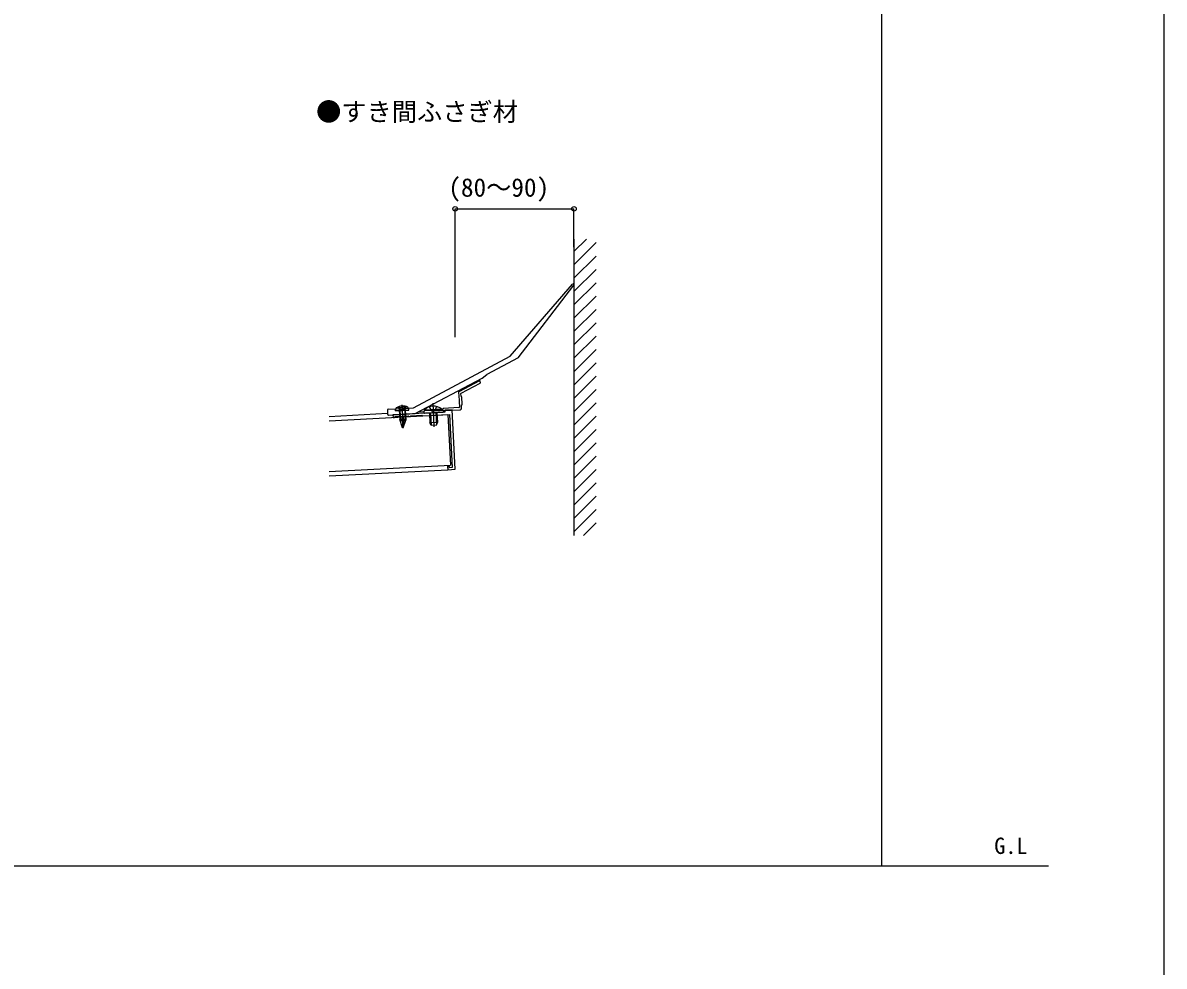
# Model space of a CAD drawing. Units: millimetres, scale not verified. Extents: x -8750 to 8750, y -12999 to 12940.
# Drawn here: x 1063 to 8750, y -199 to 6151 of the extents above; entities that cross this region are included whole.
import ezdxf
from ezdxf.enums import TextEntityAlignment as Align

# ---------------------------------------------------------------- set-up
doc = ezdxf.new("R2010")
doc.units = ezdxf.units.MM
doc.header["$LTSCALE"] = 70
for name, color, linetype in [('0-2_USER1', 3, 'Continuous'), ('0-3_YKK_11', 7, 'Continuous'), ('0-4_YKK_12', 2, 'Continuous'), ('0-5_YKK_13', 4, 'Continuous'), ('0-7_YKK_D', 6, 'Continuous'), ('0-8_YKK_ZWAK', 7, 'Continuous'), ('0-9_YSS_K', 3, 'Continuous')]:
    doc.layers.add(name, color=color, linetype=linetype)
doc.styles.add('ＭＳ ゴシック', font='')
doc.styles.get('ＭＳ ゴシック').set_extended_font_data('MS Gothic')

msp = doc.modelspace()

# ---------------------------------------------------------------- linework, layer by layer
at = {"layer": '0-3_YKK_11'}
for p, q in [((4139.5, 3741.2), (3999.21, 3666.61)), ((4014.69, 3657.85), (4142.83, 3725.99)), ((4144.42, 3728.79), (4143.9, 3738.71)), ((3997.62, 3663.8), (4000.42, 3610.37)), ((4014, 3637.78), (4013.1, 3655.04)), ((4018.4, 3632.64), (4014.99, 3635.71)), ((4021.88, 3583.11), (4019.39, 3630.56)), ((3884.46, 3544.63), (3766.86, 3538.46)), ((3894.33, 3554.28), (3886.53, 3545.62)), ((3893.52, 3530.96), (3901.32, 3539.62)), ((4000.02, 3560.7), (3896.4, 3555.27)), ((3903.39, 3540.61), (4008.79, 3546.14)), ((4000.9, 3601.22), (4002.86, 3563.85)), ((4018.26, 3556.65), (4017.27, 3575.38)), ((4018.04, 3577.54), (4021.11, 3580.95)), ((3764.02, 3535.31), (3764.5, 3526.32)), ((3767.65, 3523.49), (3891.45, 3529.97))]:
    msp.add_line(p, q, dxfattribs=at)
msp.add_lwpolyline([(3974.89, 3145.81), (3953.95, 3545.26), (3904.02, 3542.65), (3904.65, 3530.66), (3555.13, 3512.35), (3556.07, 3494.37), (3565.06, 3494.84), (3567.9, 3497.99), (3570.74, 3501.15), (3657.62, 3505.7), (3660.77, 3502.86), (3663.92, 3500.02), (3669.92, 3500.34), (3672.76, 3503.49), (3675.59, 3506.64), (3749.49, 3510.52), (3755.8, 3504.84), (3935.55, 3514.26), (3954.29, 3156.75), (3936.31, 3155.81), (3935.89, 3163.8), (3923.91, 3163.17), (3924.96, 3143.2)], close=True, dxfattribs=at)
for centre, radius, start, end in [((4140.9, 3738.55), 3, 3, 118), ((4141.42, 3728.63), 3, 298, 3), ((4000.62, 3663.96), 3, 118, 183), ((4016.1, 3655.2), 3, 118, 183), ((4017, 3637.93), 3, 183, 228), ((4016.39, 3630.41), 3, 3, 48), ((3767.02, 3535.47), 3, 93, 183), ((3884.3, 3547.62), 3, 273, 318), ((3896.56, 3552.27), 3, 93, 138), ((3903.55, 3537.62), 3, 93, 138), ((3999.86, 3563.69), 3, 273, 3), ((4002.42, 3610.47), 2, 183, 249.42182), ((4002.9, 3601.32), 2, 116.57818, 183), ((4000.66, 3605.79), 3, 296.57818, 69.42182), ((4008.27, 3556.12), 10, 273, 3), ((4020.27, 3575.53), 3, 138, 183), ((4018.88, 3582.96), 3, 318, 3), ((3767.49, 3526.48), 3, 183, 273), ((3891.29, 3532.97), 3, 273, 318)]:
    msp.add_arc(centre, radius, start, end, dxfattribs=at)
at = {"layer": '0-4_YKK_12'}
for p, q in [((3616.39, 3579.9), (3620.29, 3506.47)), ((3616.39, 3579.9), (3620.29, 3506.47)), ((3835.49, 3539.06), (3904.02, 3542.65)), ((3904.02, 3542.65), (3904.49, 3533.66)), ((3126.92, 3501.92), (3519.28, 3522.48)), ((3126.92, 3471.88), (3925.57, 3513.74)), ((3729.72, 3533.51), (3764.02, 3535.31)), ((3925.57, 3513.74), (3943.36, 3174.2)), ((3126.92, 3131.41), (3943.36, 3174.2)), ((3923.39, 3173.15), (3924.96, 3143.2)), ((3126.92, 3101.37), (3924.96, 3143.2))]:
    msp.add_line(p, q, dxfattribs=at)
at = {"layer": '0-5_YKK_13'}
for p, q in [((4345.65, 3906.31), (4765.86, 4391.35)), ((4399.77, 3896.57), (4773.6, 4385.03)), ((3693.7, 3559.66), (4345.65, 3906.31)), ((4399.77, 3896.57), (4187.6, 3783.75)), ((3518.07, 3545.45), (3519.64, 3515.49)), ((3522.81, 3550.71), (3572.74, 3553.32)), ((3573.53, 3538.34), (3572.74, 3553.32)), ((3573.53, 3538.34), (3663.41, 3543.06)), ((3577.73, 3553.56), (3577.95, 3560.01)), ((3577.73, 3553.56), (3577.95, 3560.01)), ((3577.73, 3553.56), (3657.62, 3557.8)), ((3577.73, 3553.56), (3657.62, 3557.8)), ((3656.72, 3564.19), (3577.95, 3560.01)), ((3656.72, 3564.19), (3577.95, 3560.01)), ((3597.01, 3567.72), (3606.45, 3551.04)), ((3597.01, 3567.72), (3606.45, 3551.04)), ((3598.34, 3542.64), (3599.31, 3547.64)), ((3598.34, 3542.64), (3599.31, 3547.64)), ((3638.28, 3544.76), (3598.34, 3542.64)), ((3638.28, 3544.76), (3598.34, 3542.64)), ((3598.34, 3542.64), (3601.63, 3480.7)), ((3598.34, 3542.64), (3601.63, 3480.7)), ((3602.12, 3542.84), (3606.16, 3466.78)), ((3602.12, 3542.84), (3606.16, 3466.78)), ((3606.45, 3551.04), (3618.21, 3545.57)), ((3606.45, 3551.04), (3618.21, 3545.57)), ((3629.32, 3552.26), (3618.21, 3545.57)), ((3629.32, 3552.26), (3618.21, 3545.57)), ((3636.95, 3569.84), (3629.32, 3552.26)), ((3636.95, 3569.84), (3629.32, 3552.26)), ((3634.5, 3544.56), (3638.55, 3468.19)), ((3634.5, 3544.56), (3638.55, 3468.19)), ((3638.28, 3544.76), (3636.79, 3549.63)), ((3638.28, 3544.76), (3636.79, 3549.63)), ((3638.28, 3544.76), (3641.85, 3477.53)), ((3638.28, 3544.76), (3641.85, 3477.53)), ((3657.62, 3557.8), (3656.72, 3564.19)), ((3657.62, 3557.8), (3656.72, 3564.19)), ((3662.61, 3558.03), (3693.7, 3559.66)), ((3663.41, 3543.06), (3662.61, 3558.03)), ((3884.58, 3544.63), (3766.74, 3538.46)), ((3823.04, 3591.48), (3831.42, 3431.7)), ((3884.31, 3549.72), (3884.58, 3544.63)), ((3619.58, 3425.6), (3601.63, 3480.7)), ((3619.58, 3425.6), (3601.63, 3480.7)), ((3620.87, 3495.76), (3607.1, 3463.89)), ((3620.87, 3495.76), (3607.1, 3463.89)), ((3619.57, 3425.6), (3621.49, 3475.77)), ((3619.57, 3425.6), (3621.49, 3475.77)), ((3624.86, 3495.98), (3620.86, 3495.76)), ((3624.86, 3495.98), (3620.86, 3495.76)), ((3621.5, 3475.77), (3620.86, 3495.85)), ((3621.5, 3475.77), (3620.86, 3495.85)), ((3623.58, 3425.81), (3641.85, 3477.53)), ((3623.58, 3425.81), (3641.85, 3477.53)), ((3625.5, 3475.98), (3624.86, 3495.98)), ((3625.5, 3475.98), (3624.86, 3495.98)), ((3638.55, 3468.19), (3636.47, 3468.08)), ((3638.55, 3468.19), (3636.47, 3468.08)), ((3801.64, 3522.26), (3805.04, 3457.35)), ((3808.17, 3522.6), (3812.3, 3443.81)), ((3831.32, 3508.8), (3830.3, 3528.27)), ((3845.04, 3524.54), (3849.16, 3445.74)), ((3847.87, 3442.57), (3854.97, 3459.97)), ((3623.58, 3425.81), (3619.58, 3425.6)), ((3623.58, 3425.81), (3619.58, 3425.6)), ((3813.92, 3440.79), (3805.04, 3457.35)), ((3847.87, 3442.57), (3813.92, 3440.79))]:
    msp.add_line(p, q, dxfattribs=at)
for points in [[(3524.9, 3510.76), (3704.65, 3520.18), (4155.83, 3760.06), (4187.6, 3783.75)], [(3634.5, 3544.56), (3636.79, 3549.63), (3599.31, 3547.64), (3602.12, 3542.84)], [(3634.5, 3544.56), (3636.79, 3549.63), (3599.31, 3547.64), (3602.12, 3542.84)], [(3884.31, 3549.72), (3766.48, 3543.54), (3766.74, 3538.46)], [(3799.33, 3566.31), (3814.31, 3539.28), (3826.07, 3533.8)], [(3849.26, 3568.93), (3837.18, 3540.48), (3826.07, 3533.8)], [(3623.58, 3425.81), (3625.5, 3475.98), (3621.49, 3475.77)], [(3623.58, 3425.81), (3625.5, 3475.98), (3621.49, 3475.77)], [(3623.58, 3425.81), (3636.47, 3468.08), (3624.86, 3495.98)], [(3623.58, 3425.81), (3636.47, 3468.08), (3624.86, 3495.98)], [(3851.57, 3524.88), (3854.97, 3459.97), (3805.04, 3457.35)]]:
    msp.add_lwpolyline(points, dxfattribs=at)
msp.add_lwpolyline([(3576.01, 3538.48), (3575.23, 3553.45), (3660.11, 3557.9), (3660.9, 3542.92)], close=True, dxfattribs=at)
msp.add_lwpolyline([(3576.01, 3538.48), (3575.23, 3553.45), (3660.11, 3557.9), (3660.9, 3542.92)], close=True, dxfattribs=at)
for centre, radius, start, end in [((4769.63, 4388.07), 5, 322.57219, 139.09654), ((3523.07, 3545.71), 5, 93, 183), ((3621.92, 3475.79), 95, 68.51205, 117.5675), ((3621.92, 3475.79), 95, 68.51205, 117.5675), ((3593.36, 3548.38), 6, 352.94882, 93.03977), ((3593.36, 3548.38), 6, 352.94882, 93.03977), ((3642.63, 3551), 6, 93.03977, 193.13073), ((3642.63, 3551), 6, 93.03977, 193.13073), ((3828.4, 3489.29), 82.32, 47.2189, 138.7811), ((3524.64, 3515.76), 5, 183, 273)]:
    msp.add_arc(centre, radius, start, end, dxfattribs=at)
at = {"layer": '0-7_YKK_D'}
for p, q in [((3974.63, 4035.83), (3974.63, 4899.85)), ((3974.63, 4898.85), (4774.63, 4898.85)), ((4774.63, 4641.66), (4774.63, 4899.85))]:
    msp.add_line(p, q, dxfattribs=at)
for centre in [(3974.63, 4898.85), (4774.63, 4898.85)]:
    msp.add_circle(centre, 15, dxfattribs=at)
at = {"layer": '0-8_YKK_ZWAK'}
msp.add_lwpolyline([(-8750, -12999.4), (8750, -12999.4), (8750, 12500.6)], dxfattribs=at)
at = {"layer": '0-9_YSS_K'}
for p, q in [((6849.24, 475.6), (6849.24, 10041.44)), ((4774.63, 4695.62), (4774.63, 2699.37)), ((4774.63, 4611.05), (4859.21, 4695.62)), ((4774.63, 4521.25), (4924.63, 4671.25)), ((4774.63, 4431.45), (4924.63, 4581.45)), ((4774.63, 4341.64), (4924.63, 4491.64)), ((4774.63, 4251.84), (4924.63, 4401.84)), ((4774.63, 4162.04), (4924.63, 4312.04)), ((4774.63, 4072.24), (4924.63, 4222.24)), ((4774.63, 3982.43), (4924.63, 4132.43)), ((4774.63, 3892.63), (4924.63, 4042.63)), ((4774.63, 3802.83), (4924.63, 3952.83)), ((4774.63, 3713.03), (4924.63, 3863.03)), ((4774.63, 3623.22), (4924.63, 3773.22)), ((4774.63, 3533.42), (4924.63, 3683.42)), ((4774.63, 3443.62), (4924.63, 3593.62)), ((4774.63, 3353.82), (4924.63, 3503.82)), ((4774.63, 3264.01), (4924.63, 3414.01)), ((4774.63, 3174.21), (4924.63, 3324.21)), ((4774.63, 3084.41), (4924.63, 3234.41)), ((4774.63, 2994.61), (4924.63, 3144.61)), ((4774.63, 2904.8), (4924.63, 3054.8)), ((4774.63, 2815), (4924.63, 2965)), ((4774.63, 2725.2), (4924.63, 2875.2)), ((4838.61, 2699.37), (4924.63, 2785.4)), ((-7567.77, 475.6), (7971.01, 475.6))]:
    msp.add_line(p, q, dxfattribs=at)

# ---------------------------------------------------------------- texts
at = {"layer": '0-2_USER1', "style": 'ＭＳ ゴシック'}
for s, height, p in [('●すき間ふさぎ材', 124.6, (3037.82, 5452.82)), ('G.L', 110, (7605.36, 523.6))]:
    msp.add_text(s, height=height, dxfattribs=at).set_placement(p, align=Align.BOTTOM_LEFT)
at = {"layer": '0-7_YKK_D', "style": 'ＭＳ ゴシック'}
msp.add_text('(80～90)', height=124.6, dxfattribs=at).set_placement((3928.86, 4943.17), align=Align.BOTTOM_LEFT)

doc.saveas('drawing.dxf')
